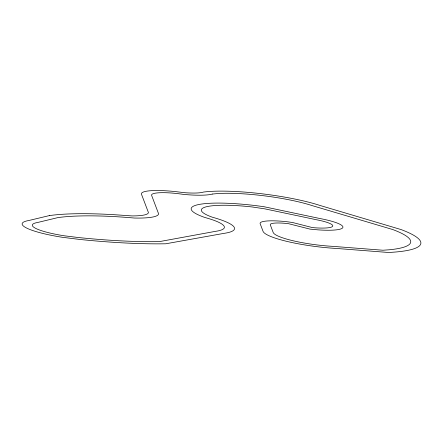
<?xml version="1.0" encoding="UTF-8"?>
<svg xmlns="http://www.w3.org/2000/svg" width="443" height="443" viewBox="0 0 443 443"><rect width="100%" height="100%" fill="white"/><g stroke="black" fill="none" stroke-linecap="round" stroke-linejoin="round"><path stroke-width="0.66" d="M212.319 194.051L211.693 194.228A38.696 6.584 7.3 0 1 183.319 194.372A27.604 4.696 7.3 0 0 151.639 195.435L158.566 213.725A49.234 8.378 7.3 0 1 134.268 218.034A121.969 20.76 7.3 0 0 57.906 217.602L37.661 222.475A39.178 6.667 7.3 0 0 64.157 235.781L78.217 237.514A159.414 27.134 7.3 0 0 159.347 241.623L215.364 231.362A56.089 9.547 7.3 0 0 205.696 217.712L204.339 217.291A65.642 11.175 7.3 0 1 199.821 204.323A65.642 11.175 7.3 0 1 264.122 206.748L319.78 218.499A35.623 6.064 7.3 0 1 342.926 227.287A35.623 6.064 7.3 0 1 317.891 229.851L310.028 229.12L288.448 223.671A18.811 3.201 7.3 0 0 270.302 224.861L273.193 232.475A43.851 7.465 7.3 0 0 332.543 246.336L382.946 250.234L389.065 249.802A101.475 17.271 7.3 0 0 392.681 229.518L312.088 205.585A63.748 10.848 7.3 0 0 217.923 193.536L212.319 194.051M49.389 215.586L28.895 220.492A49.422 8.411 7.3 0 0 62.319 237.282L79.435 239.408A169.652 28.878 7.3 0 0 165.776 243.783L223.881 233.378A66.334 11.291 7.3 0 0 212.446 217.236A55.397 9.43 7.3 0 1 206.189 206.815A55.397 9.43 7.3 0 1 252.205 206.97L264.931 208.874L316.274 219.717A25.378 4.319 7.3 0 1 332.771 225.974A25.378 4.319 7.3 0 1 314.934 227.802L312.293 227.558L292.624 222.53L288.194 221.882A29.055 4.945 7.3 0 0 260.163 223.721L263.053 231.335A54.096 9.209 7.3 0 0 336.27 248.434L388.5 252.482A111.719 19.016 7.3 0 0 401.02 229.552L319.796 205.397A73.987 12.592 7.3 0 0 203.498 192.057A28.452 4.845 7.3 0 1 184.078 192.65L179.326 192.063A37.849 6.44 7.3 0 0 141.5 194.3L148.399 212.468A38.99 6.634 7.3 0 1 132.003 215.918L123.83 215.37A132.213 22.504 7.3 0 0 49.389 215.586"/></g></svg>
